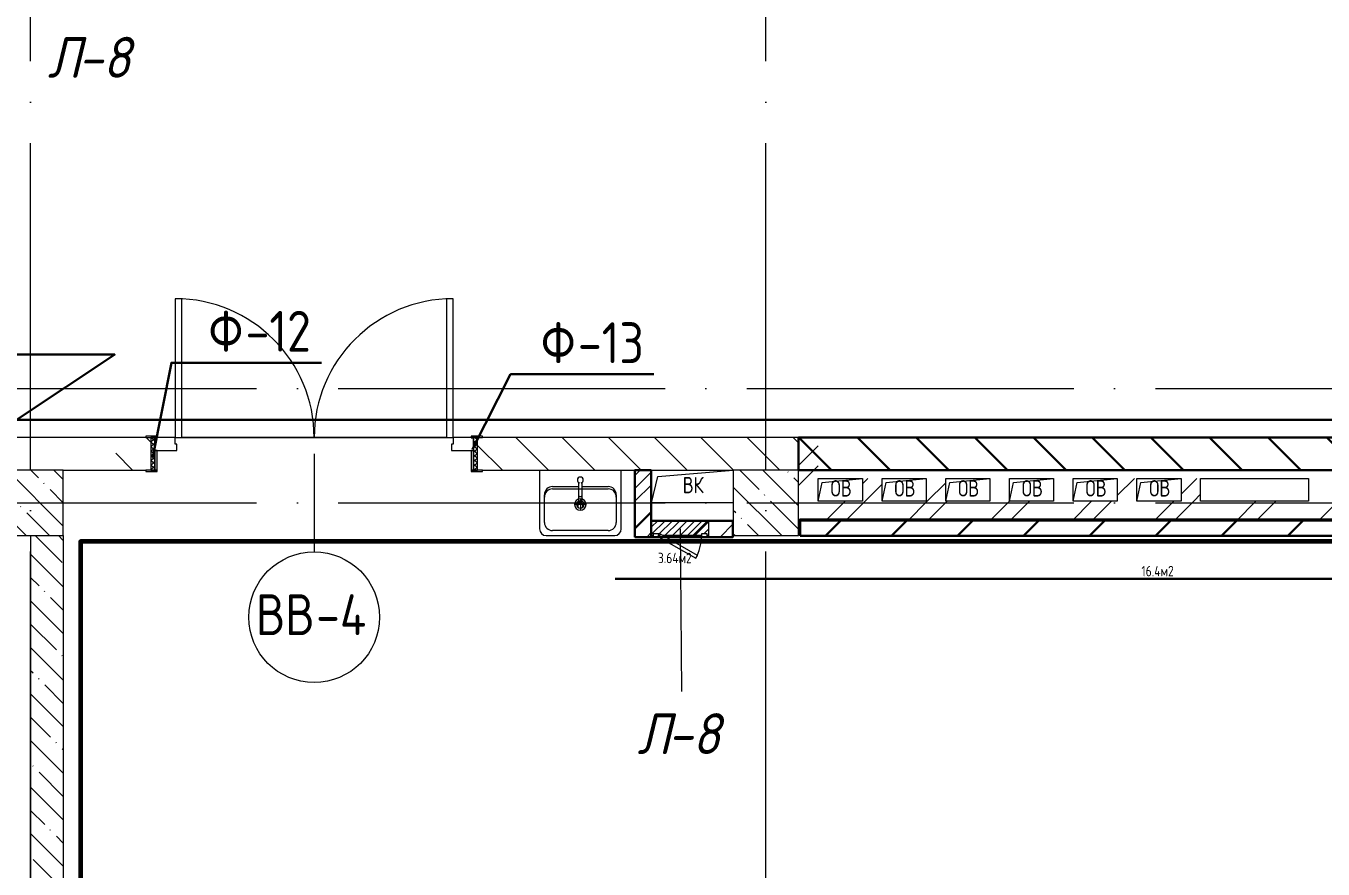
# Model space of a CAD drawing. Header units: millimetres. Extents: x -592259 to 288321, y -552984 to 293768.
# Drawn here: x 51333 to 59271, y -210508 to -205346 of the extents above; entities that cross this region are included whole.
import ezdxf

# ---------------------------------------------------------------- set-up
doc = ezdxf.new("R2010")
doc.units = ezdxf.units.MM
doc.linetypes.add('ADSK_Линия сетки', pattern=[2500, 2000, -250, 0, -250])
for name, color, linetype, lineweight in [('0) блоки', 6, 'Continuous', 30), ('0.3) ПГП 6 вып', 4, 'Continuous', 30), ('2)Фарх готовы', 3, 'Continuous', 30), ('2)Фархверки', 40, 'Continuous', 30), ('4) Штукатурка', 6, 'Continuous', 30), ('4.6) Швы', 6, 'Continuous', 30), ('4.7) Штук. 6 вып.', 6, 'Continuous', 30), ('6.1) Шпаклевка 5 вып.', 160, 'Continuous', 60), ('A-DETL-GENF-OTLN', 250, 'Continuous', 5), ('A-DOOR-____-IDEN', 250, 'Continuous', 9), ('A-DOOR-____-MCUT', 250, 'Continuous', 5), ('A-DOOR-____-OTLN', 250, 'Continuous', 5), ('A-DOOR-FRAM-MCUT', 250, 'Continuous', 5), ('A-DOOR-FRAM-OTLN', 250, 'Continuous', 5), ('A-FLOR-____-OTLN', 250, 'Continuous', 9), ('A-GENM-____-MCUT', 250, 'Continuous', 25), ('A-GENM-____-OTLN', 250, 'Continuous', 9), ('A-GLAZ-____-OTLN', 250, 'Continuous', 5), ('A-WALL-____-MCUT', 250, 'Continuous', 13), ('A-WALL-____-PATT', 250, 'Continuous', 13), ('P-SANR-FIXT-OTLN', 250, 'Continuous', 9), ('S-COLS-____-MCUT', 250, 'Continuous', 25), ('S-COLS-____-OTLN', 250, 'Continuous', 9), ('S-GRID-____-OTLN', 250, 'Continuous', 9)]:
    doc.layers.add(name, color=color, linetype=linetype, lineweight=lineweight)
doc.styles.add('GOST Common_1', font='', dxfattribs={"width": 0.9, "height": 250})
doc.styles.add('ISOCPEUR', font='isocpeur.ttf', dxfattribs={"width": 0.8, "height": 100})
doc.styles.add('ISOCPEUR_I', font='isocpeui.ttf', dxfattribs={"width": 0.9, "height": 12.5})
doc.styles.add('А3', font='ГОСТ тип А.ttf')
doc.styles.get('GOST Common_1').set_extended_font_data('GOST Common')
pattern_1 = [(45, (-3188.22, -259241.4), (-224.5064, 224.5064), []), (45, (-3108.85, -259241.4), (0, 449.0128), []), (45, (-3267.6, -259241.4), (0, 449.0128), [])]
pattern_2 = [(135, (-3188.22, -259241.39), (-141.42136, -141.42136), [])]
pattern_3 = [(45, (-3188.22, -259241.4), (-251.4472, 251.4472), []), (45, (-3188.22, -258860.4), (-251.4472, 251.4472), [])]

# ---------------------------------------------------------------- blocks, each defined once
blk = doc.blocks.new('Раковина_АИ_3D_Рен_МГН_Santek Neo 50 - Раковина 500x400x170-V26-АР1_Маркировочный план 3 этажа')
at = {"layer": 'P-SANR-FIXT-OTLN', "lineweight": 5}
for p, q in [((-250, 25), (-250, -335)), ((250, -335), (250, 25)), ((-170, -75), (-10, -75)), ((-10, -167), (-10, -50.2)), ((10, -50.2), (10, -167)), ((10, -75), (170, -75)), ((-220, -295), (-220, -125)), ((-220, -295), (-220, -139.7)), ((-170, -89.7), (170, -89.7)), ((-5.9, -137), (-7, -137)), ((-7, -137), (-7, -137)), ((-5.9, -137), (5.9, -137)), ((0, -150), (0, -220)), ((7, -137), (5.9, -137)), ((7, -137), (7, -137)), ((220, -125), (220, -295)), ((220, -139.7), (220, -295)), ((35, -185), (-35, -185)), ((-10, -167), (10, -167)), ((-210, -375), (210, -375)), ((170, -345), (-170, -345)), ((170, -345), (-170, -345))]:
    blk.add_line(p, q, dxfattribs=at)
for centre, radius, start, end in [((-170, -125), 50, 90, 180), ((0, -35), 18, 360, 180), ((0, -35), 18, 180, 250.80897), ((0, -35), 18, 289.19103, 360), ((0, -35), 18, 295.19321, 300), ((0, -35), 18, 309.99941, 315), ((0, -35), 18, 324.99969, 330), ((170, -125), 50, 0, 90), ((-170, -139.7), 50, 90, 180), ((0, -185), 35, 0, 180), ((0, -185), 35, 106.67272, 180), ((0, -185), 35, 0, 73.32728), ((170, -139.7), 50, 0, 90), ((0, -185), 35, 180, 0), ((0, -185), 35, 180, 360), ((0, -185), 23, 360, 180), ((0, -185), 23, 115.32987, 180), ((0, -185), 23, 180, 360), ((0, -185), 23, 180, 360), ((0, -185), 23, 360, 64.67013), ((-170, -295), 50, 180, 270), ((-170, -295), 50, 180, 270), ((170, -295), 50, 270, 0), ((170, -295), 50, 270, 0), ((-210, -335), 40, 180, 270), ((210, -335), 40, 270, 0)]:
    blk.add_arc(centre, radius, start, end, dxfattribs=at)
for points in [[(-6.2, -51.9), (-6.1, -51.9), (-6, -52), (-5.9, -52)], [(5.9, -52), (6, -52), (6.1, -51.9), (6.2, -51.9)]]:
    blk.add_open_spline(points, degree=3, dxfattribs=at)
blk = doc.blocks.new('Сифон Orio для МГН - Сифон бутылочный-V29-АР1_Маркировочный план 3 этажа')
at = {"layer": 'P-SANR-FIXT-OTLN', "lineweight": 5}
for start, end in [(90, 233.74325), (165, 233.74325), (165, 233.74325), (165, 180), (105, 135), (105, 135), (306.25675, 90), (345, 75), (345, 75), (45, 75), (345, 15), (195, 233.74325), (306.25675, 315), (306.25675, 315), (306.25675, 315)]:
    blk.add_arc((0, 0), 16, start, end, dxfattribs=at)
blk = doc.blocks.new('Дверь_СКБ_2Ст_Внутренняя1 - Н_ВВ-4_2000x2600h_Фрамуга сверху-42096474-АР1_Маркировочный план 3 этажа')
at = {"layer": 'A-DOOR-____-OTLN'}
h = blk.add_hatch(dxfattribs=at)
h.set_pattern_fill('FP_14', color=256, style=0, pattern_type=2)
h.set_pattern_definition([(135, (1301.41, 164.685), (-14.1421, -14.1421), []), (225, (1301.41, 164.685), (14.1421, -14.1421), [])])
h.paths.add_polyline_path([(987.5, -100), (1012.5, -100), (1012.5, 100), (987.5, 100), (987.5, 20)])
at = {"layer": 'A-DOOR-FRAM-OTLN'}
h = blk.add_hatch(dxfattribs=at)
h.set_pattern_fill('FP_15', color=256, style=0, pattern_type=2)
h.set_pattern_definition([(45, (-821.384, 164.685), (-14.1421, 14.1421), []), (135, (-821.384, 164.685), (-14.1421, -14.1421), [])])
h.paths.add_polyline_path([(-987.5, -100), (-962.5, -100), (-962.5, 100), (-987.5, 100), (-987.5, 20)])
at = {"layer": 'A-DOOR-____-MCUT'}
for p, q in [((-837.5, 950), (-837.5, 100)), ((-797.5, 950), (-837.5, 950)), ((-797.5, 100), (-797.5, 950)), ((862.5, 950), (822.5, 950)), ((822.5, 950), (822.5, 100)), ((862.5, 100), (862.5, 950)), ((-837.5, 100), (-797.5, 100)), ((822.5, 100), (862.5, 100))]:
    blk.add_line(p, q, dxfattribs=at)
at = {"layer": 'A-DOOR-____-OTLN'}
for centre, start, end in [((-837.5, 100), 0, 90), ((862.5, 100), 90, 180)]:
    blk.add_arc(centre, 850, start, end, dxfattribs=at)
at = {"layer": 'A-DOOR-FRAM-MCUT'}
for p, q in [((-947.5, 108), (-1017.5, 108)), ((-1017.5, 108), (-1017.5, 100)), ((-1017.5, 100), (-947.5, 100)), ((-962.5, 100), (-987.5, 100)), ((-987.5, 100), (-987.5, -100)), ((-837.5, 100), (-962.5, 100)), ((-962.5, 100), (-962.5, 20)), ((-962.5, -100), (-962.5, 100)), ((-947.5, 100), (-962.5, 100)), ((-962.5, 100), (-962.5, 99)), ((-962.5, 99), (-947.5, 99)), ((-947.5, 100), (-947.5, 108)), ((-947.5, 99), (-947.5, 100)), ((-837.5, 60), (-837.5, 100)), ((862.5, 100), (862.5, 60)), ((987.5, 100), (862.5, 100)), ((1042.5, 108), (972.5, 108)), ((972.5, 108), (972.5, 100)), ((987.5, 100), (972.5, 100)), ((972.5, 100), (972.5, 99)), ((972.5, 100), (1042.5, 100)), ((972.5, 99), (987.5, 99)), ((987.5, 20), (987.5, 100)), ((1012.5, 100), (987.5, 100)), ((987.5, 100), (987.5, -100)), ((987.5, 99), (987.5, 100)), ((1012.5, -100), (1012.5, 100)), ((1042.5, 100), (1042.5, 108)), ((-962.5, 20), (-827.5, 20)), ((-947.5, 20), (-962.5, 20)), ((-962.5, 20), (-962.5, -100)), ((-947.5, -100), (-947.5, 20)), ((-827.5, 60), (-837.5, 60)), ((-827.5, 20), (-827.5, 60)), ((862.5, 60), (852.5, 60)), ((852.5, 60), (852.5, 20)), ((852.5, 20), (987.5, 20)), ((987.5, 20), (972.5, 20)), ((972.5, 20), (972.5, -100)), ((987.5, -100), (987.5, 20)), ((-947.5, -100), (-1017.5, -100)), ((-1017.5, -100), (-1017.5, -108)), ((-1017.5, -108), (-947.5, -108)), ((-987.5, -100), (-962.5, -100)), ((-962.5, -100), (-947.5, -100)), ((-947.5, -108), (-947.5, -100)), ((972.5, -100), (987.5, -100)), ((1042.5, -100), (972.5, -100)), ((972.5, -100), (972.5, -108)), ((972.5, -108), (1042.5, -108)), ((987.5, -100), (1012.5, -100)), ((1042.5, -108), (1042.5, -100))]:
    blk.add_line(p, q, dxfattribs=at)
blk = doc.blocks.new('_Wn_-As_OpeningMEP_floor__Rectangular - _Wn_-As_OpeningMEP_floor__Rectangular-32466847-АР1_Маркировочный план 3 этажа')
at = {"layer": 'A-DETL-GENF-OTLN', "lineweight": 5}
for p, q in [((-250, -50), (-212.2, 112.2)), ((-212.2, 112.2), (250, 150))]:
    blk.add_line(p, q, dxfattribs=at)
blk = doc.blocks.new('_Wn_-As_OpeningMEP_floor__Rectangular - _Wn_-As_OpeningMEP_floor__Rectangular-32466859-АР1_Маркировочный план 3 этажа')
at = {"layer": 'A-DETL-GENF-OTLN', "lineweight": 5}
for p, q in [((-135, -20), (-110.5, 95.5)), ((-110.5, 95.5), (135, 120))]:
    blk.add_line(p, q, dxfattribs=at)
blk = doc.blocks.new('BSC_Колонна _Прямоугольная - 400x400-V59-АР1_Маркировочный план 3 этажа')
at = {"layer": 'S-COLS-____-OTLN', "lineweight": 5}
h = blk.add_hatch(dxfattribs=at)
h.set_pattern_fill('FP_33', color=256, style=0, pattern_type=2)
h.set_pattern_definition([(135, (-54549.98, -50975), (-142.5619, -142.5619), []), (135, (-54407.42, -50975), (-142.5619, -142.5619), [252.016, -50.403, 3.353, -47.05])])
h.paths.add_polyline_path([(0, -200), (200, -200), (200, 200), (-200, 200), (-200, -200)])
at = {"layer": 'S-COLS-____-MCUT', "lineweight": 5}
for p, q in [((200, 200), (-200, 200)), ((-200, 200), (-200, -200)), ((200, -200), (200, 200)), ((-200, -200), (200, -200))]:
    blk.add_line(p, q, dxfattribs=at)
blk = doc.blocks.new('BSC_Колонна _Прямоугольная - 400x400-V60-АР1_Маркировочный план 3 этажа')
at = {"layer": 'S-COLS-____-OTLN', "lineweight": 5}
h = blk.add_hatch(dxfattribs=at)
h.set_pattern_fill('FP_34', color=256, style=0, pattern_type=2)
h.set_pattern_definition([(135, (-59049.98, -50975), (-142.5619, -142.5619), []), (135, (-58907.42, -50975), (-142.5619, -142.5619), [252.016, -50.403, 3.353, -47.05])])
h.paths.add_polyline_path([(-200, -200), (200, -200), (200, 200), (-200, 200), (-200, -140.8)])
at = {"layer": 'S-COLS-____-MCUT', "lineweight": 5}
for p, q in [((200, 200), (-200, 200)), ((-200, 200), (-200, -200)), ((200, -200), (200, 200)), ((-200, -200), (200, -200))]:
    blk.add_line(p, q, dxfattribs=at)
blk = doc.blocks.new('АР_Люк - ЛРС_ВК_350х400_наружный_NCS S 1000-N-42749090-АР1_Маркировочный план 3 этажа')
at = {"layer": 'A-DOOR-____-OTLN'}
h = blk.add_hatch(dxfattribs=at)
h.set_pattern_fill('FP_54', color=256, style=0, pattern_type=2)
h.set_pattern_definition([(45, (125, 0), (-22.6274, 22.6274), [])])
h.paths.add_polyline_path([(-5, 50), (-5, 30), (-40, 30), (-40, 50), (-50, 50), (-50, -50), (300, -50), (300, 50), (290, 50), (290, 47.1), (275.5, 43), (290, 43), (290, 30), (255, 30), (255, 37.1), (265, 40), (255, 41), (255, 50), (250, 50), (249.2, 40), (245, 32.7), (215, 50), (19.8, 50)])
at = {"layer": 'A-DETL-GENF-OTLN', "lineweight": 5}
for p, q in [((300, 50), (-50, 50)), ((-50, 50), (-50, -50)), ((300, -50), (300, 50)), ((-50, -50), (300, -50))]:
    blk.add_line(p, q, dxfattribs=at)
at = {"layer": 'A-DOOR-____-MCUT', "lineweight": 5}
for p, q in [((29.8, 180), (19.8, 162.7)), ((19.8, 162.7), (245, 32.7)), ((255, 50), (29.8, 180)), ((-5, 50), (-40, 50)), ((-40, 50), (-40, 30)), ((-40, 30), (-5, 30)), ((-5, 30), (-5, 50)), ((245, 32.7), (255, 50)), ((290, 50), (255, 50)), ((255, 50), (255, 30)), ((255, 30), (290, 30)), ((290, 30), (290, 50))]:
    blk.add_line(p, q, dxfattribs=at)
blk.add_arc((255, 50), 260, 150, 180, dxfattribs=at)
at = {"layer": 'A-DOOR-____-OTLN'}
blk.add_line((255, 50), (29.8, 180), dxfattribs=at)
blk = doc.blocks.new('ASML_АР_Отделка Люка - ВО Отделка люков_Грунтовка 0_Шпатлевка 0_Окраска 0_0-42723977-АР1_Маркировочный план 3 этажа')
at = {"layer": 'A-GENM-____-MCUT', "lineweight": 5}
for p, q in [((-165, 3), (-175, 3)), ((-175, 3), (-175, 0)), ((102.1, 3), (-130, 3)), ((130, 3), (126, 3)), ((175, 3), (165, 3)), ((175, 0), (175, 3)), ((-175, 0), (-165, 0)), ((-130, 0), (107.3, 0)), ((124.2, 0), (130, 0)), ((165, 0), (175, 0))]:
    blk.add_line(p, q, dxfattribs=at)
blk = doc.blocks.new('ADSK_Марка_Дверь - Типоразмер_ADSK_Марка-30565456-АР1_Маркировочный план 3 этажа')
at = {"layer": 'A-DOOR-____-IDEN'}
blk.add_circle((0, 0), 4, dxfattribs=at)

msp = doc.modelspace()

# ---------------------------------------------------------------- hatches: boundary and pattern name
at = {"layer": '0) блоки'}
h = msp.add_hatch(dxfattribs=at)
h.set_pattern_fill('ANSI31', color=256, scale=80, angle=90)
h.set_pattern_definition([(135, (56061.78, -207866.4), (-179.605, -179.605), [])])
h.paths.add_polyline_path([(62501.7544, -208066.3886), (56061.7763, -208066.3886), (56061.7763, -207866.3886), (62501.7544, -207866.3886)])
at = {"layer": '0.3) ПГП 6 вып'}
h = msp.add_hatch(dxfattribs=at)
h.set_pattern_fill('ANSI31', color=4, scale=90)
h.paths.add_polyline_path([(55058.3618, -208476.3061), (55158.3618, -208476.3061), (55158.3618, -208066.3892), (55058.3618, -208066.3892)])
h = msp.add_hatch(dxfattribs=at)
h.set_pattern_fill('ANSI31', color=4, scale=90)
h.paths.add_polyline_path([(56070.4318, -208467.3941), (60170.4318, -208467.3941), (60170.4318, -208367.3941), (56070.4318, -208367.3941)])
h = msp.add_hatch(dxfattribs=at)
h.set_pattern_fill('ANSI31', color=4, scale=90)
h.paths.add_polyline_path([(55158.3618, -208476.3061), (55658.3838, -208476.3061), (55658.3838, -208376.3061), (55158.3618, -208376.3061)])
at = {"layer": 'A-WALL-____-PATT', "lineweight": 15, "true_color": 0x000000}
h = msp.add_hatch(dxfattribs=at)
h.set_pattern_fill('FP_1', color=18, style=0, pattern_type=2)
h.set_pattern_definition(pattern_2)
h.paths.add_polyline_path([(52096.7763, -208066.3892), (52096.7763, -207866.3892), (51882.3763, -207866.3892), (51882.3763, -208066.3892), (52066.7763, -208066.3892)])
h.paths.add_polyline_path([(54096.7763, -208066.3892), (54482.3763, -208066.3892), (54482.3763, -207866.3892), (54096.7763, -207866.3892), (54096.7763, -207989.7916)])
h = msp.add_hatch(dxfattribs=at)
h.set_pattern_fill('FP_1', color=18, style=0, pattern_type=2)
h.set_pattern_definition(pattern_2)
h.paths.add_polyline_path([(55161.7088, -208066.3892), (55225.8002, -208066.3886), (56061.7763, -208066.3886), (56061.7544, -207866.3892), (54482.3763, -207866.3892), (54482.3763, -208066.3892), (54937.4405, -208066.3892)])
h = msp.add_hatch(dxfattribs=at)
h.set_pattern_fill('FP_2', color=18, style=0, pattern_type=2)
h.set_pattern_definition(pattern_3)
h.paths.add_polyline_path([(56061.7544, -208256.3886), (56181.7544, -208256.3886), (56181.7544, -207866.3886), (56061.7763, -207866.4343), (56061.7544, -208151.0103)])
h = msp.add_hatch(dxfattribs=at)
h.set_pattern_fill('FP_9', color=18, style=0, pattern_type=2)
h.set_pattern_definition(pattern_1)
h.paths.add_polyline_path([(55061.7763, -208475.3886), (55161.7763, -208475.3886), (55161.7088, -208066.3892), (55061.7763, -208067.2566), (55061.7763, -208466.3886)])
h = msp.add_hatch(dxfattribs=at)
h.set_pattern_fill('FP_2', color=18, style=0, pattern_type=2)
h.set_pattern_definition(pattern_3)
h.paths.add_polyline_path([(56451.7764, -208256.3886), (56571.7763, -208256.3886), (56571.7763, -208116.3886), (56451.7763, -208116.3886)])
h = msp.add_hatch(dxfattribs=at)
h.set_pattern_fill('FP_2', color=18, style=0, pattern_type=2)
h.set_pattern_definition(pattern_3)
h.paths.add_polyline_path([(56841.7764, -208256.3886), (56961.7763, -208256.3886), (56961.7763, -208116.3886), (56841.7763, -208116.3886)])
h = msp.add_hatch(dxfattribs=at)
h.set_pattern_fill('FP_2', color=18, style=0, pattern_type=2)
h.set_pattern_definition(pattern_3)
h.paths.add_polyline_path([(57231.7765, -208256.3886), (57351.7763, -208256.3886), (57351.7763, -208116.3886), (57231.7763, -208116.3886), (57231.7763, -208227.2272)])
h = msp.add_hatch(dxfattribs=at)
h.set_pattern_fill('FP_2', color=18, style=0, pattern_type=2)
h.set_pattern_definition(pattern_3)
h.paths.add_polyline_path([(58116.7768, -208256.3886), (58131.7762, -208256.3886), (58131.7763, -208116.3886), (58011.7763, -208116.3886), (58011.7763, -208256.3886)])
h = msp.add_hatch(dxfattribs=at)
h.set_pattern_fill('FP_2', color=18, style=0, pattern_type=2)
h.set_pattern_definition(pattern_3)
h.paths.add_polyline_path([(58521.7763, -208256.3886), (58521.7763, -208116.3886), (58401.7763, -208116.3886), (58401.7859, -208256.3886)])
h = msp.add_hatch(dxfattribs=at)
h.set_pattern_fill('FP_2', color=18, style=0, pattern_type=2)
h.set_pattern_definition(pattern_3)
h.paths.add_polyline_path([(56171.055, -208376.3886), (60161.7544, -208376.3886), (60161.7544, -208256.3892), (56061.7544, -208256.3892), (56061.7763, -208376.3873), (56072.1259, -208376.3886)])
h = msp.add_hatch(dxfattribs=at)
h.set_pattern_fill('FP_9', color=18, style=0, pattern_type=2)
h.set_pattern_definition(pattern_1)
h.paths.add_polyline_path([(55661.7544, -208475.3886), (55661.7544, -208375.3886), (55511.7763, -208375.3886), (55511.7763, -208475.3886), (55524.2374, -208475.3886)])
h = msp.add_hatch(dxfattribs=at)
h.set_pattern_fill('FP_24', color=18, style=0, pattern_type=2)
h.set_pattern_definition([(135, (-3188.22, -259241.39), (-142.5612, -142.5612), []), (135, (-3045.66, -259241.39), (-142.5612, -142.5612), [252.016, -50.403, 3.353, -47.05])])
h.paths.add_polyline_path([(51561.7763, -215516.3886), (51561.7544, -208466.3892), (51361.7763, -208466.3892), (51361.7763, -215516.3886)])

# ---------------------------------------------------------------- linework, layer by layer
at = {"layer": '0) блоки'}
msp.add_lwpolyline([(62501.7544, -208066.3886), (56061.7763, -208066.3886), (56061.7763, -207866.3886), (62501.7544, -207866.3886)], close=True, dxfattribs=at)
at = {"layer": '0.3) ПГП 6 вып'}
for points in [[(55058.3618, -208476.3061), (55158.3618, -208476.3061), (55158.3618, -208066.3892), (55058.3618, -208066.3892)], [(56070.4318, -208467.3941), (60170.4318, -208467.3941), (60170.4318, -208367.3941), (56070.4318, -208367.3941)], [(55158.3618, -208476.3061), (55658.3838, -208476.3061), (55658.3838, -208376.3061), (55158.3618, -208376.3061)]]:
    msp.add_lwpolyline(points, close=True, dxfattribs=at)
at = {"layer": '2)Фарх готовы'}
msp.add_lwpolyline([(50980.9676, -207952.3765), (51876.7133, -207359.0675), (49983.2619, -207359.0675)], dxfattribs=at)
at = {"layer": '2)Фархверки'}
for points in [[(52109.6246, -207983.5837), (52222.7819, -207408.6913), (52441.6363, -207408.6913), (53141.6363, -207408.6913)], [(54065.2698, -207936.773), (54298.51, -207478.7389), (54475.3503, -207478.7389), (55175.3503, -207478.7389)]]:
    msp.add_lwpolyline(points, dxfattribs=at)
at = {"layer": '4) Штукатурка'}
msp.add_line((50060.3055, -207758.4176), (65776.1425, -207758.4176), dxfattribs=at)
at = {"layer": '4.6) Швы'}
for points in [[(52286.7763, -207758.4176), (53530.5808, -207758.4176)], [(52672.815, -207758.4176), (53916.6195, -207758.4176)], [(55465.0837, -207758.4176), (56708.8882, -207758.4176)]]:
    msp.add_lwpolyline(points, dxfattribs=at)
at = {"layer": '4.7) Штук. 6 вып.'}
msp.add_lwpolyline([(54939.8115, -208732.4105), (60682.7507, -208732.4105)], dxfattribs=at)
at = {"layer": '6.1) Шпаклевка 5 вып.'}
msp.add_lwpolyline([(51667.0121, -215527.3953), (61710.8818, -215527.3953), (61710.8818, -208502.5333), (51667.0121, -208502.5333)], close=True, dxfattribs=at)
at = {"layer": 'A-DOOR-____-IDEN', "color": 18, "true_color": 0x000000}
for p, q in [((53096.7763, -207966.3892), (53096.7763, -208566.3892)), ((55336.7763, -208425.3886), (55345.2474, -209420.8651))]:
    msp.add_line(p, q, dxfattribs=at)
at = {"layer": 'A-FLOR-____-OTLN', "color": 18, "lineweight": 5, "true_color": 0x000000}
for p, q in [((52286.7763, -207866.3892), (53906.7763, -207866.3892)), ((53906.7763, -207866.3892), (52286.7763, -207866.3892)), ((55661.7544, -208266.3886), (55161.7763, -208266.3886))]:
    msp.add_line(p, q, dxfattribs=at)
at = {"layer": 'A-WALL-____-MCUT', "color": 18, "lineweight": 15, "true_color": 0x000000}
for p, q in [((52066.7763, -207866.3892), (51041.8153, -207866.3892)), ((56061.7763, -207866.3892), (54126.7763, -207866.3892)), ((56061.7544, -207866.3886), (56061.7544, -208066.3886)), ((60161.7544, -207866.3886), (56061.7544, -207866.3886)), ((56061.7763, -208066.3886), (56061.7763, -207866.3892)), ((51561.7544, -208066.3892), (52066.7763, -208066.3892)), ((54126.7763, -208066.3892), (55661.7544, -208066.3892)), ((55061.7763, -208066.3892), (55061.7763, -208475.3886)), ((55161.7763, -208375.3886), (55161.7763, -208066.3892)), ((56181.7544, -208256.3886), (56181.7544, -208116.3886)), ((56181.7544, -208116.3886), (56451.7763, -208116.3886)), ((56451.7763, -208116.3886), (56451.7763, -208256.3886)), ((56571.7763, -208256.3886), (56571.7763, -208116.3886)), ((56571.7763, -208116.3886), (56841.7763, -208116.3886)), ((56841.7763, -208116.3886), (56841.7763, -208256.3886)), ((56961.7763, -208256.3886), (56961.7763, -208116.3886)), ((56961.7763, -208116.3886), (57231.7763, -208116.3886)), ((57231.7763, -208116.3886), (57231.7763, -208256.3886)), ((57351.7763, -208256.3886), (57351.7763, -208116.3886)), ((57351.7763, -208116.3886), (57621.7763, -208116.3886)), ((57621.7763, -208116.3886), (57621.7763, -208256.3886)), ((57741.7763, -208256.3886), (57741.7763, -208116.3886)), ((57741.7763, -208116.3886), (58011.7763, -208116.3886)), ((58011.7763, -208116.3886), (58011.7763, -208256.3886)), ((58131.7763, -208256.3886), (58131.7763, -208116.3886)), ((58131.7763, -208116.3886), (58401.7763, -208116.3886)), ((58401.7763, -208116.3886), (58401.7763, -208256.3886)), ((58521.7763, -208256.3886), (58521.7763, -208116.3886)), ((58521.7763, -208116.3886), (59181.7763, -208116.3886)), ((59181.7763, -208116.3886), (59181.7763, -208256.3886)), ((56451.7763, -208256.3886), (56181.7544, -208256.3886)), ((56841.7763, -208256.3886), (56571.7763, -208256.3886)), ((57231.7763, -208256.3886), (56961.7763, -208256.3886)), ((57621.7763, -208256.3886), (57351.7763, -208256.3886)), ((58011.7763, -208256.3886), (57741.7763, -208256.3886)), ((58401.7763, -208256.3886), (58131.7763, -208256.3886)), ((59181.7763, -208256.3886), (58521.7763, -208256.3886)), ((55661.7544, -208375.3886), (55161.7763, -208375.3886)), ((56061.7544, -208376.3886), (60161.7544, -208376.3886)), ((51361.7763, -208466.3892), (51361.7763, -215516.3886)), ((51561.7763, -215516.3886), (51561.7763, -208466.3892)), ((55061.7763, -208475.3886), (55171.7763, -208475.3886)), ((55246.7763, -208475.3886), (55466.7763, -208475.3886)), ((55501.7763, -208475.3886), (55661.7544, -208475.3886)), ((55661.7544, -208475.3886), (55661.7544, -208466.3886))]:
    msp.add_line(p, q, dxfattribs=at)
at = {"layer": 'S-GRID-____-OTLN', "color": 18, "linetype": 'ADSK_Линия сетки', "true_color": 0x000000}
for p, q in [((51361.7763, -220563.733), (51361.7763, -199653.1503)), ((55861.7763, -220563.733), (55861.7763, -199653.1503)), ((-6757.7749, -207566.3886), (70471.963, -207566.3886)), ((-6757.7749, -208266.3886), (70471.963, -208266.3886))]:
    msp.add_line(p, q, dxfattribs=at)

# ---------------------------------------------------------------- block references
at = {"layer": 'A-DOOR-____-IDEN', "color": 18, "true_color": 0x000000, "xscale": 99.99999999999993, "yscale": 99.99999999999993, "zscale": 99.99999999999993}
msp.add_blockref('ADSK_Марка_Дверь - Типоразмер_ADSK_Марка-30565456-АР1_Маркировочный план 3 этажа', (53096.7763, -208966.3892), dxfattribs=at)
at = {"layer": 'A-DOOR-____-OTLN', "color": 18, "true_color": 0x000000}
msp.add_blockref('Дверь_СКБ_2Ст_Внутренняя1 - Н_ВВ-4_2000x2600h_Фрамуга сверху-42096474-АР1_Маркировочный план 3 этажа', (53084.2763, -207966.3892), dxfattribs=at)
at = {"layer": 'A-DOOR-____-OTLN', "color": 18, "true_color": 0x000000, "rotation": 180}
msp.add_blockref('АР_Люк - ЛРС_ВК_350х400_наружный_NCS S 1000-N-42749090-АР1_Маркировочный план 3 этажа', (55461.7763, -208425.3886), dxfattribs=at)
at = {"layer": 'A-GENM-____-OTLN', "color": 18, "lineweight": 5, "true_color": 0x000000, "rotation": 180}
msp.add_blockref('ASML_АР_Отделка Люка - ВО Отделка люков_Грунтовка 0_Шпатлевка 0_Окраска 0_0-42723977-АР1_Маркировочный план 3 этажа', (55336.7763, -208465.3886), dxfattribs=at)
at = {"layer": 'A-GLAZ-____-OTLN', "color": 18, "true_color": 0x000000}
for name, p in [('_Wn_-As_OpeningMEP_floor__Rectangular - _Wn_-As_OpeningMEP_floor__Rectangular-32466847-АР1_Маркировочный план 3 этажа', (55411.7763, -208216.3886)), ('_Wn_-As_OpeningMEP_floor__Rectangular - _Wn_-As_OpeningMEP_floor__Rectangular-32466859-АР1_Маркировочный план 3 этажа', (56316.7763, -208236.3889)), ('_Wn_-As_OpeningMEP_floor__Rectangular - _Wn_-As_OpeningMEP_floor__Rectangular-32466859-АР1_Маркировочный план 3 этажа', (56706.7763, -208236.3889)), ('_Wn_-As_OpeningMEP_floor__Rectangular - _Wn_-As_OpeningMEP_floor__Rectangular-32466859-АР1_Маркировочный план 3 этажа', (57096.7763, -208236.3889)), ('_Wn_-As_OpeningMEP_floor__Rectangular - _Wn_-As_OpeningMEP_floor__Rectangular-32466859-АР1_Маркировочный план 3 этажа', (57486.7763, -208236.3889)), ('_Wn_-As_OpeningMEP_floor__Rectangular - _Wn_-As_OpeningMEP_floor__Rectangular-32466859-АР1_Маркировочный план 3 этажа', (57876.7763, -208236.3889)), ('_Wn_-As_OpeningMEP_floor__Rectangular - _Wn_-As_OpeningMEP_floor__Rectangular-32466859-АР1_Маркировочный план 3 этажа', (58266.7763, -208236.3889))]:
    msp.add_blockref(name, p, dxfattribs=at)
at = {"layer": 'P-SANR-FIXT-OTLN', "color": 18, "lineweight": 5, "true_color": 0x000000}
for name, p in [('Раковина_АИ_3D_Рен_МГН_Santek Neo 50 - Раковина 500x400x170-V26-АР1_Маркировочный план 3 этажа', (54725.7763, -208091.3778)), ('Сифон Orio для МГН - Сифон бутылочный-V29-АР1_Маркировочный план 3 этажа', (54725.7763, -208284.3892))]:
    msp.add_blockref(name, p, dxfattribs=at)
at = {"layer": 'S-COLS-____-OTLN', "color": 18, "lineweight": 5, "true_color": 0x000000}
for name, p in [('BSC_Колонна _Прямоугольная - 400x400-V59-АР1_Маркировочный план 3 этажа', (51361.7544, -208266.3886)), ('BSC_Колонна _Прямоугольная - 400x400-V60-АР1_Маркировочный план 3 этажа', (55861.7544, -208266.3886))]:
    msp.add_blockref(name, p, dxfattribs=at)

# ---------------------------------------------------------------- texts
at = {"layer": '0.3) ПГП 6 вып', "char_height": 63.81659, "attachment_point": 1, "style": 'А3'}
for s, insert in [('3.64м2', (55200.1299, -208571.9132)), ('16.4м2', (58159.8014, -208652.1706))]:
    msp.add_mtext_dynamic_manual_height_columns(s, width=1367.025343, gutter_width=319.083, heights=[0], dxfattribs=dict(at, insert=insert))
at = {"layer": '2)Фархверки', "attachment_point": 1}
for s, insert, char_height, width, style in [('\\fGOST Common|b0|i0|c204|p34|;\\W.9;Ф', (52450.7054, -207090.8537), 250, 274.177125, 'GOST Common_1'), ('-12', (52676.9242, -207090.8537), 250, 526.708687, 'GOST Common_1'), ('\\fGOST Common|b0|i0|c204|p34|;\\W.9;Ф', (54484.4195, -207160.9013), 250, 274.177125, 'GOST Common_1'), ('-13', (54710.6382, -207160.9013), 250, 526.708687, 'GOST Common_1'), ('ВК', (55351.7974, -208107.4331), 100, 160.3375, 'ISOCPEUR'), ('ОВ', (56256.7974, -208127.4334), 100, 160.3375, 'ISOCPEUR'), ('ОВ', (56646.7974, -208127.4334), 100, 160.3375, 'ISOCPEUR'), ('ОВ', (57036.7974, -208127.4334), 100, 160.3375, 'ISOCPEUR'), ('ОВ', (57426.7974, -208127.4334), 100, 160.3375, 'ISOCPEUR'), ('ОВ', (57816.7974, -208127.4334), 100, 160.3375, 'ISOCPEUR'), ('ОВ', (58206.7974, -208127.4334), 100, 160.3375, 'ISOCPEUR')]:
    msp.add_mtext(s, dxfattribs=dict(at, insert=insert, char_height=char_height, width=width, style=style))
at = {"layer": 'A-DOOR-____-IDEN', "color": 18, "true_color": 0x000000, "char_height": 250, "attachment_point": 1}
for s, insert, width, style in [('\\fISOCPEUR|b0|i1|c204|p34|;\\W.9;Л', (51465.9484, -205413.6591), 223.670812, 'ISOCPEUR_I'), ('-8', (51650.4953, -205413.6591), 404.0505, 'ISOCPEUR_I'), ('ВВ', (52739.0189, -208825.9386), 447.341625, 'GOST Common_1'), ('-4', (53108.1127, -208825.9386), 411.265687, 'GOST Common_1'), ('\\fISOCPEUR|b0|i1|c204|p34|;\\W.9;Л', (55074.4189, -209554.5109), 223.670812, 'ISOCPEUR_I'), ('-8', (55258.9658, -209554.5109), 404.0505, 'ISOCPEUR_I')]:
    msp.add_mtext(s, dxfattribs=dict(at, insert=insert, width=width, style=style))

doc.saveas('drawing.dxf')
